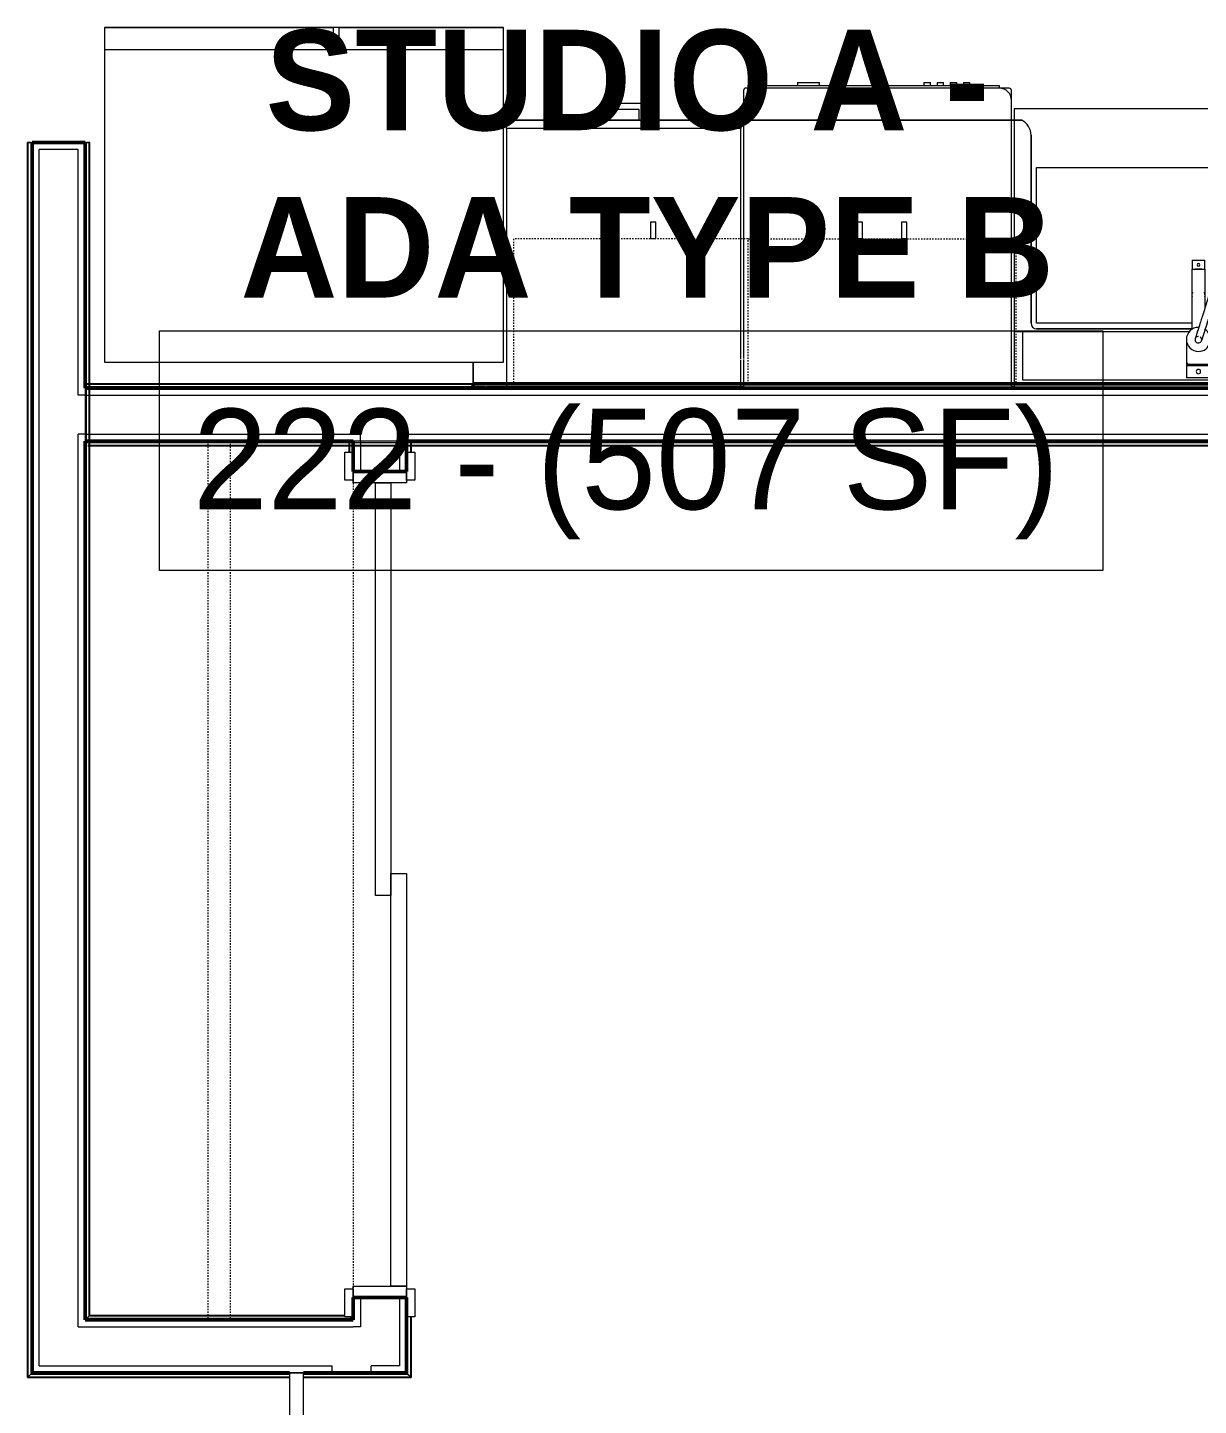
# Model space of a CAD drawing. Header units: inches. Extents: x -4235 to -464, y 9767 to 12344.
# Drawn here: x -2674.8 to -2569.9, y 10560.4 to 10683.9 of the extents above; entities that cross this region are included whole.
import ezdxf

# ---------------------------------------------------------------- set-up
doc = ezdxf.new("R2010")
doc.units = ezdxf.units.IN
doc.header["$MEASUREMENT"] = 0
doc.linetypes.add('Dash', pattern=[0.25, 0.125, -0.125])
for name, color, linetype, lineweight in [('0-1', 7, 'Continuous', 5), ('0-2', 10, 'Continuous', 9), ('A-AREA-IDEN', 2, 'Continuous', 9), ('A-DOOR-1', 7, 'Continuous', 9), ('A-DOOR-2', 130, 'Continuous', 20), ('A-DOOR-3', 250, 'Continuous', 50), ('A-DOOR-FRAM-1', 130, 'Continuous', 20), ('A-WALL-1', 250, 'Continuous', 50), ('A-WALL-2', 50, 'Continuous', 13), ('A-WALL-3', 10, 'Continuous', 9), ('A-WALL-4', 254, 'Continuous', 9), ('A-WALL-5', 7, 'Continuous', 9), ('A-WALL-6', 113, 'Continuous', 9), ('P-SANR-FIXT-1', 7, 'Continuous', 9), ('P-SANR-FIXT-2', 254, 'Continuous', 9), ('Q-CASE-1', 254, 'Continuous', 9), ('Q-CASE-2', 7, 'Continuous', 9), ('Q-CASE-3', 7, 'Dash', 9), ('Q-CASE-4', 10, 'Continuous', 9), ('Q-CASE-HDLN-1', 7, 'Dash', 9), ('Q-SPCQ-1', 7, 'Continuous', 9), ('Q-SPCQ-2', 10, 'Continuous', 9), ('Q-SPCQ-3', 254, 'Continuous', 9)]:
    doc.layers.add(name, color=color, linetype=linetype, lineweight=lineweight)
doc.styles.add('Century Gothic', font='ufonts.com_century-gothic.ttf', dxfattribs={"height": 9})
doc.styles.add('Century Gothic_B', font='GOTHICB.TTF', dxfattribs={"height": 9})

# ---------------------------------------------------------------- blocks, each defined once
blk = doc.blocks.new('Basic Wall _ INT - W4BØF - _5_8 GYP - 2X4 WOOD_BATT_ - 5_8 GYP_ - ___-2692933-BACKGROUND - 2ND FLOOR')
at = {"layer": 'A-WALL-3'}
for p, q in [((-2645.93, 10646.8), (-2645.99, 10646.8)), ((-2645.99, 10646.8), (-2645.7, 10646.8)), ((-2645.78, 10646.8), (-2645.93, 10646.8)), ((-2645.72, 10646.8), (-2645.78, 10646.8)), ((-2645.7, 10646.8), (-2645.64, 10646.8)), ((-2645.58, 10646.8), (-2645.6, 10646.8)), ((-2645.93, 10646.64), (-2645.93, 10646.59)), ((-2645.93, 10646.58), (-2645.93, 10646.5)), ((-2645.93, 10646.48), (-2645.93, 10646.38)), ((-2645.83, 10568.3), (-2645.78, 10568.25)), ((-2645.78, 10568.25), (-2645.72, 10568.18)), ((-2645.71, 10568.17), (-2645.67, 10568.14)), ((-2645.6, 10568.07), (-2645.58, 10568.04))]:
    blk.add_line(p, q, dxfattribs=at)
at = {"layer": 'A-WALL-4'}
for p, q in [((-2645.64, 10646.8), (-2645.62, 10646.8)), ((-2645.62, 10646.8), (-2645.58, 10646.8)), ((-2645.58, 10645.81), (-2645.58, 10646.8)), ((-2645.99, 10646.64), (-2645.99, 10646.59)), ((-2645.99, 10646.58), (-2645.99, 10646.5)), ((-2645.99, 10646.48), (-2645.99, 10646.38)), ((-2645.93, 10646.38), (-2645.93, 10645.81)), ((-2645.58, 10568.04), (-2645.58, 10568.31))]:
    blk.add_line(p, q, dxfattribs=at)
at = {"layer": 'A-WALL-5'}
for p, q in [((-2645.7, 10646.8), (-2645.7, 10645.81)), ((-2645.99, 10646.38), (-2645.99, 10645.81)), ((-2645.7, 10568.31), (-2645.7, 10568.17))]:
    blk.add_line(p, q, dxfattribs=at)
at = {"layer": 'A-WALL-5', "flags": 128}
for points in [[(-2645.7, 10568.17), (-2645.72, 10568.19), (-2645.78, 10568.25), (-2645.83, 10568.3)], [(-2645.62, 10568.09), (-2645.64, 10568.11), (-2645.66, 10568.13), (-2645.68, 10568.14), (-2645.69, 10568.16), (-2645.7, 10568.17), (-2645.7, 10568.17)]]:
    blk.add_lwpolyline(points, dxfattribs=at)
blk = doc.blocks.new('Basic Wall _ INT - W4BØF - _5_8 GYP - 2X4 WOOD_BATT_ - 5_8 GYP_ - ___-2692934-BACKGROUND - 2ND FLOOR')
at = {"layer": 'A-WALL-3'}
for p, q in [((-2640.8, 10646.8), (-2640.83, 10646.8)), ((-2640.76, 10646.8), (-2640.7, 10646.8)), ((-2640.7, 10646.8), (-2640.41, 10646.8)), ((-2640.62, 10646.8), (-2640.69, 10646.8)), ((-2640.47, 10646.8), (-2640.62, 10646.8)), ((-2640.41, 10646.8), (-2640.47, 10646.8)), ((-2640.47, 10646.64), (-2640.47, 10646.59)), ((-2640.47, 10646.58), (-2640.47, 10646.5)), ((-2640.47, 10646.48), (-2640.47, 10646.38)), ((-2640.83, 10568.31), (-2640.83, 10570.06)), ((-2640.83, 10563.29), (-2640.8, 10563.27)), ((-2640.69, 10563.15), (-2640.62, 10563.09)), ((-2640.62, 10563.09), (-2640.47, 10562.94)), ((-2640.47, 10562.94), (-2640.41, 10562.88))]:
    blk.add_line(p, q, dxfattribs=at)
at = {"layer": 'A-WALL-4'}
for p, q in [((-2640.83, 10646.8), (-2640.78, 10646.8)), ((-2640.83, 10645.81), (-2640.83, 10646.8)), ((-2640.78, 10646.8), (-2640.76, 10646.8)), ((-2640.47, 10646.38), (-2640.47, 10645.81)), ((-2640.41, 10646.64), (-2640.41, 10646.59)), ((-2640.41, 10646.58), (-2640.41, 10646.5)), ((-2640.41, 10646.48), (-2640.41, 10646.38)), ((-2640.83, 10563.29), (-2640.83, 10568.31)), ((-2640.47, 10568.31), (-2640.47, 10562.94))]:
    blk.add_line(p, q, dxfattribs=at)
at = {"layer": 'A-WALL-5'}
for p, q in [((-2640.7, 10645.81), (-2640.7, 10646.8)), ((-2640.41, 10646.38), (-2640.41, 10645.81)), ((-2640.7, 10563.17), (-2640.7, 10568.31)), ((-2640.41, 10568.31), (-2640.41, 10562.88))]:
    blk.add_line(p, q, dxfattribs=at)
at = {"layer": 'A-WALL-5', "flags": 128}
for points in [[(-2640.7, 10563.17), (-2640.7, 10563.17), (-2640.71, 10563.18), (-2640.72, 10563.19), (-2640.74, 10563.21), (-2640.76, 10563.23), (-2640.78, 10563.25)], [(-2640.41, 10562.88), (-2640.53, 10563), (-2640.62, 10563.09), (-2640.68, 10563.15), (-2640.7, 10563.17)]]:
    blk.add_lwpolyline(points, dxfattribs=at)
blk = doc.blocks.new('SLIDING - FLUSH - 6-0 x 6-8-3203588-BACKGROUND - 2ND FLOOR')
at = {"layer": 'A-DOOR-1'}
for p, q in [((-38.75, 3.25), (-36.25, 3.25)), ((-38.75, 2.5), (-38.75, 3.25)), ((-36.25, 2.5), (-38.75, 2.5)), ((-36.25, 3.25), (-36.25, 2.5)), ((36.25, 3.25), (38.75, 3.25)), ((36.25, 2.5), (36.25, 3.25)), ((38.75, 2.5), (36.25, 2.5)), ((38.75, 3.25), (38.75, 2.5)), ((-38.75, -2.25), (-36.25, -2.25)), ((-38.75, -3), (-38.75, -2.25)), ((-36.25, -2.25), (-36.25, -3)), ((36.25, -2.25), (38.75, -2.25)), ((36.25, -3), (36.25, -2.25)), ((38.75, -2.25), (38.75, -3)), ((-36.25, -3), (-38.75, -3)), ((38.75, -3), (36.25, -3))]:
    blk.add_line(p, q, dxfattribs=at)
at = {"layer": 'A-DOOR-2'}
for p, q in [((-1, -0.875), (-1, 0.5)), ((-1, 0.5), (36, 0.5)), ((36, 0.5), (36, -0.875)), ((-36, -2.25), (-36, -0.875)), ((-36, -0.875), (1, -0.875)), ((36, -0.875), (-1, -0.875)), ((1, -0.875), (1, -2.25)), ((1, -2.25), (-36, -2.25))]:
    blk.add_line(p, q, dxfattribs=at)
at = {"layer": 'A-DOOR-FRAM-1'}
for p, q in [((-37, -2.25), (-37, 2.5)), ((-37, 2.5), (-36, 2.5)), ((-36, 2.5), (-36, -2.25)), ((36, 2.5), (37, 2.5)), ((36, -2.25), (36, 2.5)), ((37, 2.5), (37, -2.25)), ((-36, -2.25), (-37, -2.25)), ((37, -2.25), (36, -2.25))]:
    blk.add_line(p, q, dxfattribs=at)
blk = doc.blocks.new('Basic Wall _ INT - W4BØF - _5_8 GYP - 2X4 WOOD_BATT_ - 5_8 GYP_ - ___-2692935-BACKGROUND - 2ND FLOOR')
at = {"layer": 'A-WALL-3'}
for p, q in [((-2669.6, 10651.67), (-2669.6, 10651.96)), ((-2669.6, 10651.96), (-2669.6, 10651.9)), ((-2669.6, 10651.9), (-2669.6, 10651.75)), ((-2669.6, 10651.75), (-2669.6, 10651.69)), ((-2669.44, 10651.9), (-2669.4, 10651.9)), ((-2669.38, 10651.9), (-2669.3, 10651.9)), ((-2669.28, 10651.9), (-2669.19, 10651.9)), ((-2634.85, 10651.9), (-2631.57, 10651.9)), ((-2631.51, 10651.9), (-2610.62, 10651.9)), ((-2586.62, 10651.9), (-2586.37, 10651.9)), ((-2553.37, 10651.9), (-2519.89, 10651.9)), ((-2519.8, 10651.9), (-2517.37, 10651.9)), ((-2517.37, 10651.9), (-2516.75, 10651.9)), ((-2516.75, 10651.9), (-2516.75, 10651.96)), ((-2516.75, 10651.96), (-2516.75, 10651.67)), ((-2516.75, 10651.75), (-2516.75, 10651.9)), ((-2516.75, 10651.69), (-2516.75, 10651.75)), ((-2669.6, 10651.61), (-2669.6, 10651.67)), ((-2669.6, 10651.57), (-2669.6, 10651.55)), ((-2633.77, 10651.67), (-2634.85, 10651.67)), ((-2610.62, 10651.55), (-2634.85, 10651.55)), ((-2610.62, 10651.67), (-2633.66, 10651.67)), ((-2586.37, 10651.67), (-2586.62, 10651.67)), ((-2586.37, 10651.55), (-2586.62, 10651.55)), ((-2553.37, 10651.55), (-2586.37, 10651.55)), ((-2518.27, 10651.67), (-2553.37, 10651.67)), ((-2517.37, 10651.55), (-2553.37, 10651.55)), ((-2517.37, 10651.67), (-2518.18, 10651.67)), ((-2516.75, 10651.55), (-2517.37, 10651.55)), ((-2516.75, 10651.67), (-2516.75, 10651.59)), ((-2516.75, 10651.59), (-2516.75, 10651.55)), ((-2516.75, 10651.55), (-2516.75, 10651.57))]:
    blk.add_line(p, q, dxfattribs=at)
at = {"layer": 'A-WALL-4'}
for p, q in [((-2669.44, 10651.96), (-2669.4, 10651.96)), ((-2669.38, 10651.96), (-2669.3, 10651.96)), ((-2669.28, 10651.96), (-2669.19, 10651.96)), ((-2669.19, 10651.9), (-2634.85, 10651.9)), ((-2634.85, 10651.96), (-2630.94, 10651.96)), ((-2630.92, 10651.96), (-2610.62, 10651.96)), ((-2586.62, 10651.96), (-2586.37, 10651.96)), ((-2543.12, 10651.96), (-2542.37, 10651.96)), ((-2517.37, 10651.96), (-2516.75, 10651.96)), ((-2669.6, 10651.59), (-2669.6, 10651.61)), ((-2669.6, 10651.55), (-2669.6, 10651.59)), ((-2634.85, 10651.55), (-2669.6, 10651.55)), ((-2516.75, 10651.67), (-2517.37, 10651.67))]:
    blk.add_line(p, q, dxfattribs=at)
at = {"layer": 'A-WALL-5'}
for p, q in [((-2669.19, 10651.96), (-2634.85, 10651.96)), ((-2634.85, 10651.67), (-2669.6, 10651.67))]:
    blk.add_line(p, q, dxfattribs=at)
blk = doc.blocks.new('Basic Wall _ INT - W4BØF - _5_8 GYP - 2X4 WOOD_BATT_ - 5_8 GYP_ - ___-2692936-BACKGROUND - 2ND FLOOR')
at = {"layer": 'A-WALL-3'}
for p, q in [((-2669.6, 10646.8), (-2669.6, 10646.77)), ((-2640.83, 10646.8), (-2645.58, 10646.8)), ((-2516.75, 10646.8), (-2517.37, 10646.8)), ((-2516.75, 10646.8), (-2516.75, 10646.75)), ((-2516.75, 10646.77), (-2516.75, 10646.8)), ((-2669.6, 10646.67), (-2669.6, 10646.73)), ((-2669.6, 10646.38), (-2669.6, 10646.67)), ((-2669.6, 10646.66), (-2669.6, 10646.59)), ((-2669.6, 10646.59), (-2669.6, 10646.44)), ((-2669.6, 10646.44), (-2669.6, 10646.38)), ((-2669.37, 10646.44), (-2669.3, 10646.44)), ((-2669.27, 10646.44), (-2669.19, 10646.44)), ((-2645.99, 10646.44), (-2645.89, 10646.44)), ((-2645.87, 10646.44), (-2645.79, 10646.44)), ((-2645.78, 10646.44), (-2645.73, 10646.44)), ((-2645.58, 10646.44), (-2640.83, 10646.44)), ((-2640.68, 10646.44), (-2640.63, 10646.44)), ((-2640.62, 10646.44), (-2640.54, 10646.44)), ((-2640.53, 10646.44), (-2640.43, 10646.44)), ((-2517.37, 10646.44), (-2516.75, 10646.44)), ((-2516.75, 10646.75), (-2516.75, 10646.67)), ((-2516.75, 10646.67), (-2516.75, 10646.38)), ((-2516.75, 10646.59), (-2516.75, 10646.66)), ((-2516.75, 10646.44), (-2516.75, 10646.59)), ((-2516.75, 10646.38), (-2516.75, 10646.44))]:
    blk.add_line(p, q, dxfattribs=at)
at = {"layer": 'A-WALL-4'}
for p, q in [((-2669.6, 10646.75), (-2669.6, 10646.8)), ((-2645.58, 10646.8), (-2669.6, 10646.8)), ((-2517.37, 10646.8), (-2640.83, 10646.8)), ((-2669.6, 10646.73), (-2669.6, 10646.75)), ((-2669.37, 10646.38), (-2669.3, 10646.38)), ((-2669.27, 10646.38), (-2669.19, 10646.38)), ((-2669.19, 10646.44), (-2645.99, 10646.44)), ((-2645.99, 10646.38), (-2645.89, 10646.38)), ((-2645.87, 10646.38), (-2645.79, 10646.38)), ((-2645.78, 10646.38), (-2645.73, 10646.38)), ((-2645.58, 10646.67), (-2644.98, 10646.67)), ((-2645.58, 10646.38), (-2640.83, 10646.38)), ((-2644.95, 10646.67), (-2641.45, 10646.67)), ((-2641.42, 10646.67), (-2640.83, 10646.67)), ((-2640.68, 10646.38), (-2640.63, 10646.38)), ((-2640.62, 10646.38), (-2640.55, 10646.38)), ((-2640.53, 10646.38), (-2640.43, 10646.38)), ((-2640.41, 10646.44), (-2517.37, 10646.44)), ((-2517.37, 10646.67), (-2516.75, 10646.67)), ((-2517.37, 10646.38), (-2516.75, 10646.38))]:
    blk.add_line(p, q, dxfattribs=at)
at = {"layer": 'A-WALL-5'}
for p, q in [((-2669.6, 10646.67), (-2645.58, 10646.67)), ((-2669.19, 10646.38), (-2645.99, 10646.38)), ((-2640.83, 10646.67), (-2517.37, 10646.67)), ((-2640.41, 10646.38), (-2517.37, 10646.38))]:
    blk.add_line(p, q, dxfattribs=at)
blk = doc.blocks.new('Basic Wall _ INT - W4BØF - _5_8 GYP - 2X4 WOOD_BATT_ - 5_8 GYP_ - ___-2692937-BACKGROUND - 2ND FLOOR')
at = {"layer": 'A-WALL-3'}
for p, q in [((-2669.25, 10651.84), (-2669.25, 10651.96)), ((-2669.25, 10651.75), (-2669.25, 10651.84)), ((-2669.25, 10651.69), (-2669.25, 10651.75)), ((-2669.6, 10651.55), (-2669.6, 10646.8)), ((-2669.25, 10650.92), (-2669.25, 10651.54)), ((-2669.25, 10647.42), (-2669.25, 10650.87)), ((-2669.25, 10646.8), (-2669.25, 10647.41)), ((-2669.25, 10646.59), (-2669.25, 10646.65)), ((-2669.25, 10646.5), (-2669.25, 10646.59)), ((-2669.25, 10646.38), (-2669.25, 10646.5)), ((-2669.6, 10568.04), (-2669.57, 10568.07)), ((-2669.5, 10568.14), (-2669.47, 10568.17)), ((-2669.46, 10568.18), (-2669.4, 10568.25)), ((-2669.39, 10568.25), (-2669.25, 10568.4)), ((-2669.25, 10568.4), (-2669.19, 10568.46))]:
    blk.add_line(p, q, dxfattribs=at)
at = {"layer": 'A-WALL-4'}
for p, q in [((-2669.57, 10673.56), (-2669.6, 10673.56)), ((-2669.6, 10673.56), (-2669.6, 10651.55)), ((-2669.4, 10673.56), (-2669.46, 10673.56)), ((-2669.25, 10673.56), (-2669.39, 10673.56)), ((-2669.19, 10673.56), (-2669.25, 10673.56)), ((-2669.25, 10651.96), (-2669.25, 10673.56)), ((-2669.19, 10651.84), (-2669.19, 10651.96)), ((-2669.19, 10651.75), (-2669.19, 10651.84)), ((-2669.19, 10651.69), (-2669.19, 10651.75)), ((-2669.47, 10650.92), (-2669.47, 10651.55)), ((-2669.47, 10647.42), (-2669.47, 10650.9)), ((-2669.19, 10650.87), (-2669.19, 10651.54)), ((-2669.19, 10647.42), (-2669.19, 10650.86)), ((-2669.6, 10646.8), (-2669.6, 10568.04)), ((-2669.47, 10646.8), (-2669.47, 10647.42)), ((-2669.19, 10646.8), (-2669.19, 10647.41)), ((-2669.25, 10568.4), (-2669.25, 10646.38)), ((-2669.19, 10646.59), (-2669.19, 10646.65)), ((-2669.19, 10646.5), (-2669.19, 10646.59)), ((-2669.19, 10646.38), (-2669.19, 10646.5))]:
    blk.add_line(p, q, dxfattribs=at)
at = {"layer": 'A-WALL-5'}
for p, q in [((-2669.6, 10673.56), (-2669.56, 10673.56)), ((-2669.56, 10673.56), (-2669.47, 10673.56)), ((-2669.47, 10651.55), (-2669.47, 10673.56)), ((-2669.47, 10673.56), (-2669.19, 10673.56)), ((-2669.19, 10651.96), (-2669.19, 10673.56)), ((-2669.47, 10568.17), (-2669.47, 10646.8)), ((-2669.19, 10568.46), (-2669.19, 10646.38))]:
    blk.add_line(p, q, dxfattribs=at)
at = {"layer": 'A-WALL-5', "flags": 128}
for points in [[(-2669.47, 10568.17), (-2669.48, 10568.17), (-2669.48, 10568.16), (-2669.5, 10568.14), (-2669.51, 10568.13), (-2669.53, 10568.11), (-2669.56, 10568.09)], [(-2669.19, 10568.46), (-2669.3, 10568.34), (-2669.4, 10568.25), (-2669.45, 10568.19), (-2669.47, 10568.17)]]:
    blk.add_lwpolyline(points, dxfattribs=at)
blk = doc.blocks.new('Basic Wall _ INT - W4BØF - _5_8 GYP - 2X4 WOOD_BATT_ - 5_8 GYP_ - ___-2692938-BACKGROUND - 2ND FLOOR')
at = {"layer": 'A-WALL-3'}
for p, q in [((-2674.76, 10562.88), (-2674.7, 10562.94)), ((-2674.7, 10562.94), (-2674.55, 10563.09)), ((-2674.55, 10563.09), (-2674.49, 10563.15)), ((-2674.37, 10563.27), (-2674.35, 10563.29))]:
    blk.add_line(p, q, dxfattribs=at)
at = {"layer": 'A-WALL-4'}
for p, q in [((-2674.7, 10673.56), (-2674.76, 10673.56)), ((-2674.55, 10673.56), (-2674.7, 10673.56)), ((-2674.7, 10562.94), (-2674.7, 10673.56)), ((-2674.49, 10673.56), (-2674.55, 10673.56)), ((-2674.35, 10673.56), (-2674.37, 10673.56)), ((-2674.35, 10673.56), (-2674.35, 10563.29))]:
    blk.add_line(p, q, dxfattribs=at)
at = {"layer": 'A-WALL-5'}
for p, q in [((-2674.76, 10673.56), (-2674.47, 10673.56)), ((-2674.76, 10562.88), (-2674.76, 10673.56)), ((-2674.47, 10673.56), (-2674.47, 10563.17)), ((-2674.47, 10673.56), (-2674.39, 10673.56)), ((-2674.39, 10673.56), (-2674.35, 10673.56))]:
    blk.add_line(p, q, dxfattribs=at)
at = {"layer": 'A-WALL-5', "flags": 128}
for points in [[(-2674.47, 10563.17), (-2674.49, 10563.15), (-2674.55, 10563.09), (-2674.64, 10563), (-2674.76, 10562.88)], [(-2674.39, 10563.25), (-2674.41, 10563.23), (-2674.43, 10563.21), (-2674.45, 10563.19), (-2674.46, 10563.18), (-2674.47, 10563.17), (-2674.47, 10563.17)]]:
    blk.add_lwpolyline(points, dxfattribs=at)
blk = doc.blocks.new('Basic Wall _ INT - W4BØF - _5_8 GYP - 2X4 WOOD_BATT_ - 5_8 GYP_ - ___-2692939-BACKGROUND - 2ND FLOOR')
at = {"layer": 'A-WALL-3'}
for p, q in [((-2674.7, 10562.94), (-2674.76, 10562.88)), ((-2674.55, 10563.09), (-2674.7, 10562.94)), ((-2674.49, 10563.15), (-2674.55, 10563.09)), ((-2674.35, 10563.29), (-2674.37, 10563.27)), ((-2650.07, 10563.29), (-2651.28, 10563.29)), ((-2640.8, 10563.27), (-2640.83, 10563.29)), ((-2640.62, 10563.09), (-2640.69, 10563.15)), ((-2640.47, 10562.94), (-2640.62, 10563.09)), ((-2640.41, 10562.88), (-2640.47, 10562.94))]:
    blk.add_line(p, q, dxfattribs=at)
at = {"layer": 'A-WALL-4'}
for p, q in [((-2674.7, 10562.94), (-2651.3, 10562.94)), ((-2651.3, 10563.29), (-2674.35, 10563.29)), ((-2640.83, 10563.29), (-2650.05, 10563.29)), ((-2650.05, 10562.94), (-2640.47, 10562.94))]:
    blk.add_line(p, q, dxfattribs=at)
at = {"layer": 'A-WALL-5'}
for p, q in [((-2674.76, 10562.88), (-2651.3, 10562.88)), ((-2674.47, 10563.17), (-2651.3, 10563.17)), ((-2650.05, 10563.17), (-2640.7, 10563.17)), ((-2650.05, 10562.88), (-2640.41, 10562.88))]:
    blk.add_line(p, q, dxfattribs=at)
at = {"layer": 'A-WALL-5', "flags": 128}
for points in [[(-2674.76, 10562.88), (-2674.64, 10563), (-2674.55, 10563.09), (-2674.49, 10563.15), (-2674.47, 10563.17)], [(-2674.47, 10563.17), (-2674.47, 10563.17), (-2674.46, 10563.18), (-2674.45, 10563.19), (-2674.43, 10563.21), (-2674.41, 10563.23), (-2674.39, 10563.25)], [(-2640.78, 10563.25), (-2640.76, 10563.23), (-2640.74, 10563.21), (-2640.72, 10563.19), (-2640.71, 10563.18), (-2640.7, 10563.17), (-2640.7, 10563.17)], [(-2640.7, 10563.17), (-2640.68, 10563.15), (-2640.62, 10563.09), (-2640.53, 10563), (-2640.41, 10562.88)]]:
    blk.add_lwpolyline(points, dxfattribs=at)
blk = doc.blocks.new('Basic Wall _ INT - W4BØF - _5_8 GYP - 2X4 WOOD_BATT_ - 5_8 GYP_ - ___-2692940-BACKGROUND - 2ND FLOOR')
at = {"layer": 'A-WALL-3'}
for p, q in [((-2669.57, 10568.07), (-2669.6, 10568.04)), ((-2669.47, 10568.17), (-2669.5, 10568.14)), ((-2669.4, 10568.25), (-2669.46, 10568.18)), ((-2669.25, 10568.4), (-2669.39, 10568.25)), ((-2669.19, 10568.46), (-2669.25, 10568.4)), ((-2645.78, 10568.25), (-2645.83, 10568.3)), ((-2645.72, 10568.18), (-2645.78, 10568.25)), ((-2645.67, 10568.14), (-2645.71, 10568.17)), ((-2645.58, 10568.04), (-2645.6, 10568.07))]:
    blk.add_line(p, q, dxfattribs=at)
at = {"layer": 'A-WALL-4'}
for p, q in [((-2645.58, 10568.04), (-2669.6, 10568.04)), ((-2669.25, 10568.4), (-2646.33, 10568.4))]:
    blk.add_line(p, q, dxfattribs=at)
at = {"layer": 'A-WALL-5'}
for p, q in [((-2645.7, 10568.17), (-2669.47, 10568.17)), ((-2669.19, 10568.46), (-2646.33, 10568.46))]:
    blk.add_line(p, q, dxfattribs=at)
at = {"layer": 'A-WALL-5', "flags": 128}
for points in [[(-2669.56, 10568.09), (-2669.53, 10568.11), (-2669.51, 10568.13), (-2669.5, 10568.14), (-2669.48, 10568.16), (-2669.48, 10568.17), (-2669.47, 10568.17)], [(-2669.47, 10568.17), (-2669.45, 10568.19), (-2669.4, 10568.25), (-2669.3, 10568.34), (-2669.19, 10568.46)], [(-2645.83, 10568.3), (-2645.78, 10568.25), (-2645.72, 10568.19), (-2645.7, 10568.17)], [(-2645.7, 10568.17), (-2645.7, 10568.17), (-2645.69, 10568.16), (-2645.68, 10568.14), (-2645.66, 10568.13), (-2645.64, 10568.11), (-2645.62, 10568.09)]]:
    blk.add_lwpolyline(points, dxfattribs=at)
blk = doc.blocks.new('Refrigerator_-_Side-by-Side_6047 - 36_ X 30_-345559-BACKGROUND - 2ND FLOOR')
at = {"layer": 'Q-SPCQ-1'}
for p, q in [((17.87, 14.42), (-17.88, 14.42)), ((-17.88, 14.42), (-17.88, -15.58)), ((17.87, -15.58), (17.87, 14.42)), ((-17.88, -13.58), (-3.13, -13.58)), ((-17.88, -13.58), (-17.88, -15.58)), ((-3.13, -15.58), (-3.13, -13.58)), ((-2.63, -13.58), (17.87, -13.58)), ((-2.63, -13.58), (-2.63, -15.58)), ((17.87, -15.58), (17.87, -13.58)), ((-17.88, -15.58), (17.87, -15.58)), ((-3.13, -15.58), (-17.88, -15.58)), ((17.87, -15.58), (-2.63, -15.58))]:
    blk.add_line(p, q, dxfattribs=at)
blk = doc.blocks.new('Dishwasher_15404 - 34_ counter-V34-BACKGROUND - 2ND FLOOR')
at = {"layer": 'Q-SPCQ-1'}
for p, q in [((26.68, 0), (24, 0)), ((26.87, -22.93), (26.87, -0.2)), ((27.12, -1.09), (26.87, -1.09)), ((27.12, -1.09), (27.12, -22.91)), ((27.37, -4.82), (27.12, -4.82)), ((27.37, -4.82), (27.37, -5.81)), ((27.37, -5.81), (27.37, -6.79)), ((27.12, -6.79), (27.37, -6.79)), ((27.37, -16.15), (27.12, -16.15)), ((27.12, -16.74), (27.37, -16.74)), ((27.37, -16.15), (27.37, -16.74)), ((27.37, -17.33), (27.12, -17.33)), ((27.12, -17.92), (27.37, -17.92)), ((27.37, -18.51), (27.12, -18.51)), ((27.37, -17.33), (27.37, -17.92)), ((27.37, -18.51), (27.37, -19.1)), ((27.12, -19.1), (27.37, -19.1)), ((27.37, -19.69), (27.12, -19.69)), ((27.37, -19.69), (27.37, -20.28)), ((27.12, -20.28), (27.37, -20.28)), ((27.12, -22.91), (26.87, -22.91)), ((26.87, -23.8), (26.87, -22.93)), ((24, -24), (25.8, -24)), ((25.8, -24), (26.68, -24))]:
    blk.add_line(p, q, dxfattribs=at)
for centre, radius, start, end in [((26.68, -0.2), 0.197, 360, 90), ((26.68, -0.2), 0.197, 15, 90), ((25.8, -22.93), 1.07, 270, 0), ((26.68, -23.8), 0.197, 270, 0)]:
    blk.add_arc(centre, radius, start, end, dxfattribs=at)
at = {"layer": 'Q-SPCQ-2'}
for p, q in [((0.37, 0), (0, 0)), ((0, 0), (0, -24)), ((0, -24), (0.37, -24))]:
    blk.add_line(p, q, dxfattribs=at)
at = {"layer": 'Q-SPCQ-3'}
for p, q in [((2.55, 0), (0.37, 0)), ((24, 0), (2.64, 0)), ((0.37, -24), (5.07, -24)), ((5.1, -24), (24, -24))]:
    blk.add_line(p, q, dxfattribs=at)
blk = doc.blocks.new('BARN - FLUSH - 3-0 x 7-0 BARN DOOR-3238941-BACKGROUND - 2ND FLOOR')
at = {"layer": 'A-DOOR-1'}
for p, q in [((18, 5.57), (-60, 5.57)), ((-60, 4.95), (-60, 5.57)), ((-60, 4.32), (-60, 4.95)), ((-56, 6), (-54.5, 6)), ((-56, 6), (-56, 5.67)), ((-56, 5.67), (-54.5, 5.67)), ((-54.5, 5.67), (-54.5, 6)), ((-23.5, 6), (-22, 6)), ((-23.5, 5.67), (-23.5, 6)), ((-23.5, 5.67), (-22, 5.67)), ((-22, 6), (-22, 5.67)), ((18, 5.57), (18, 4.95)), ((18, 4.95), (18, 4.32)), ((-60, 4.32), (18, 4.32)), ((-52, 4.07), (-26, 4.07))]:
    blk.add_line(p, q, dxfattribs=at)
at = {"layer": 'A-DOOR-3'}
for p, q in [((-57, 5.82), (-56, 5.82)), ((-57, 5.57), (-57, 5.82)), ((-54.5, 5.82), (-23.5, 5.82)), ((-22, 5.82), (-21, 5.82)), ((-21, 5.82), (-21, 5.57)), ((-57, 4.07), (-57, 4.32)), ((-52, 4.07), (-57, 4.07)), ((-52, 4.33), (-52, 4.07)), ((-26, 4.07), (-26, 4.32)), ((-21, 4.07), (-26, 4.07)), ((-21, 4.32), (-21, 4.07))]:
    blk.add_line(p, q, dxfattribs=at)
blk = doc.blocks.new('OD_CW_Closet - OD_CW_Closet-3241815-BACKGROUND - 2ND FLOOR')
at = {"layer": 'Q-CASE-HDLN-1'}
for p, q in [((0.74, -24), (0.74, 0)), ((0.74, 0), (79.49, 0)), ((79.49, 0), (79.49, -24)), ((0.74, -11), (79.49, -11)), ((0.74, -13), (79.49, -13)), ((79.49, -24), (0.74, -24))]:
    blk.add_line(p, q, dxfattribs=at)
blk = doc.blocks.new('Vanity Cabinet-Double Door - 33_-V18-BACKGROUND - 2ND FLOOR')
at = {"layer": 'Q-CASE-1'}
for p, q in [((-15.76, 5.06), (-15.76, 0.38)), ((-15.76, 5.06), (-15.76, 0.38)), ((-15.01, 5.06), (-15.01, 0.75)), ((16.49, 0.75), (16.49, 5.06)), ((-15.01, 0.75), (16.49, 0.75))]:
    blk.add_line(p, q, dxfattribs=at)
at = {"layer": 'Q-CASE-4'}
for p, q in [((-15.76, 0.38), (-15.76, 0)), ((-15.76, 0.38), (-15.76, 0)), ((17.24, 0), (17.24, 0.38)), ((17.24, 0), (17.24, 0.38)), ((-15.76, 0), (17.24, 0)), ((-15.76, 0), (17.24, 0)), ((-15.76, 0), (17.24, 0))]:
    blk.add_line(p, q, dxfattribs=at)
blk = doc.blocks.new('Base Cabinet 3 Drawer 230 - Base Cabinet 3 Drawer 230 21_-V35-BACKGROUND - 2ND FLOOR')
at = {"layer": 'Q-CASE-1'}
for p, q in [((-9.76, 24), (11.24, 24)), ((-9.76, 23.25), (-9.76, 24)), ((-0.64, 24), (-1.14, 24)), ((2.11, 24), (2.61, 24)), ((11.24, 24), (11.24, 23.25)), ((11.24, 23.25), (-9.76, 23.25)), ((-9.76, 23.25), (-9.76, 0.38)), ((11.24, 2.61), (11.24, 23.25)), ((11.24, 0.38), (11.24, 2.52))]:
    blk.add_line(p, q, dxfattribs=at)
at = {"layer": 'Q-CASE-2'}
for p, q in [((2.61, 25.5), (-1.14, 25.5)), ((-1.14, 25.5), (-1.14, 24)), ((-0.64, 24), (-0.64, 25)), ((-0.64, 25), (2.11, 25)), ((2.11, 25), (2.11, 24)), ((2.61, 24), (2.61, 25.5))]:
    blk.add_line(p, q, dxfattribs=at)
at = {"layer": 'Q-CASE-4'}
for p, q in [((-0.64, 24), (-1.14, 24)), ((-0.64, 24), (-1.14, 24)), ((2.11, 24), (2.61, 24)), ((2.11, 24), (2.61, 24)), ((-9.76, 0.31), (-9.76, 0.01)), ((11.24, 0), (11.24, 0.38)), ((-9.76, 0), (11.24, 0))]:
    blk.add_line(p, q, dxfattribs=at)
blk = doc.blocks.new('300 Series Wall Hung Cabinet_302 - 24_ X 24_-2590484-BACKGROUND - 2ND FLOOR')
at = {"layer": 'Q-CASE-2'}
for p, q in [((-1.76, 14.69), (-2.25, 14.69)), ((-2.25, 14.69), (-2.25, 13.19)), ((-1.76, 13.19), (-1.76, 14.69)), ((2.24, 14.69), (1.75, 14.69)), ((1.75, 14.69), (1.75, 13.19)), ((2.24, 13.19), (2.24, 14.69)), ((-1.76, 13.19), (-2.25, 13.19)), ((2.24, 13.19), (1.75, 13.19))]:
    blk.add_line(p, q, dxfattribs=at)
at = {"layer": 'Q-CASE-3'}
for p, q in [((-12, 0.19), (-12, 13.19)), ((-12, 13.19), (12, 13.19)), ((12, 13.19), (12, 0.19)), ((12, 0.19), (-12, 0.19))]:
    blk.add_line(p, q, dxfattribs=at)
blk = doc.blocks.new('kitchen_faucet_14143 - kitchen_faucet_14143-2965259-BACKGROUND - 2ND FLOOR')
at = {"layer": 'P-SANR-FIXT-1'}
for p, q in [((-7.23, 2.59), (-6.81, 2.46)), ((-7.58, 2.4), (-8.24, 2.4)), ((-8.24, 2.2), (-7.58, 2.2)), ((-6.99, 1.91), (-7.41, 2.04)), ((-6.3, 0.57), (-7.09, 0.57)), ((-7.09, -0.57), (-7.09, 0.57)), ((-2.83, 0.59), (-6.3, 0.59)), ((-6.3, 0.51), (-6.3, 0.59)), ((-6.3, 0.42), (-6.3, 0.5)), ((-6.3, 0.3), (-6.3, 0.4)), ((-6.3, 0.29), (-6.3, 0.15)), ((-6.3, 0.15), (-6.3, 0.29)), ((-6.3, 0.15), (-6.3, -0.15)), ((-6.3, -0.15), (-6.3, 0.15)), ((-3.97, 0.59), (-4.89, 0.59)), ((-0.9, 0.59), (-0.94, 0.59)), ((2.26, 1.08), (0, 1.08)), ((2.34, 1.02), (2.1, 1.02)), ((2.26, 1.08), (2.26, -1.08)), ((3.44, 1.08), (2.34, 1.08)), ((2.34, -1.08), (2.34, 1.08)), ((3.44, 1.08), (3.44, -1.08)), ((-7.09, -0.57), (-6.3, -0.57)), ((-6.3, -0.15), (-6.3, -0.29)), ((-6.3, -0.29), (-6.3, -0.15)), ((-6.3, -0.4), (-6.3, -0.3)), ((-6.3, -0.5), (-6.3, -0.42)), ((-6.3, -0.59), (-6.3, -0.57)), ((-6.3, -0.59), (-0.9, -0.59)), ((-4.89, -0.59), (-3.97, -0.59)), ((0, -1.08), (2.26, -1.08)), ((2.1, -1.02), (2.34, -1.02)), ((2.34, -1.08), (3.44, -1.08))]:
    blk.add_line(p, q, dxfattribs=at)
at = {"layer": 'P-SANR-FIXT-1', "flags": 128}
for points in [[(-6.52, 2.15), (-6.53, 2.23), (-6.56, 2.3), (-6.61, 2.36), (-6.67, 2.41), (-6.74, 2.44), (-6.82, 2.45), (-6.9, 2.44), (-6.97, 2.41), (-7.03, 2.36), (-7.08, 2.3), (-7.1, 2.23), (-7.11, 2.15)], [(-7.11, 2.15), (-7.1, 2.08), (-7.08, 2), (-7.03, 1.94), (-6.97, 1.9), (-6.9, 1.87), (-6.82, 1.86), (-6.74, 1.87), (-6.67, 1.9), (-6.61, 1.94)], [(-6.91, 1.87), (-6.91, 1.87), (-6.91, 1.87), (-6.9, 1.87), (-6.9, 1.87), (-6.9, 1.87), (-6.89, 1.87), (-6.89, 1.86), (-6.88, 1.86), (-6.88, 1.86), (-6.87, 1.86), (-6.86, 1.86), (-6.71, 1.81), (-6.69, 1.8), (-6.68, 1.8), (-6.51, 1.75), (-6.49, 1.74), (-6.46, 1.73), (-6.43, 1.72), (-6.41, 1.71), (-6.38, 1.7), (-6.35, 1.69), (-6.32, 1.68), (-6.29, 1.67), (-6.26, 1.66), (-6.22, 1.65), (-6.19, 1.64), (-6.16, 1.63), (-6.12, 1.62), (-6.09, 1.61), (-6.05, 1.6), (-6.01, 1.59), (-5.98, 1.58), (-5.94, 1.56), (-5.9, 1.55), (-5.86, 1.54), (-5.82, 1.53), (-5.78, 1.51), (-5.74, 1.5), (-5.69, 1.49), (-5.65, 1.47), (-5.61, 1.46), (-5.56, 1.45), (-5.52, 1.43), (-5.47, 1.42), (-5.42, 1.4), (-5.38, 1.39), (-5.33, 1.37), (-5.28, 1.36), (-5.23, 1.34), (-5.18, 1.33), (-4.48, 1.1), (-4.42, 1.09), (-4.36, 1.07), (-4.31, 1.05), (-4.25, 1.03), (-4.19, 1.01), (-4.13, 0.99), (-4.07, 0.98), (-4.02, 0.96), (-3.96, 0.94), (-3.9, 0.92), (-3.84, 0.9), (-3.78, 0.88), (-3.72, 0.86), (-3.66, 0.85), (-3.6, 0.83), (-3.54, 0.81), (-3.48, 0.79), (-3.42, 0.77), (-3.36, 0.75), (-3.3, 0.73), (-3.24, 0.71), (-3.18, 0.69), (-3.12, 0.68), (-3.06, 0.66), (-3, 0.64), (-2.94, 0.62), (-2.88, 0.6), (-2.83, 0.58), (-2.77, 0.56), (-2.71, 0.55), (-2.65, 0.53), (-2.03, 0.33), (-1.98, 0.32), (-1.93, 0.3), (-1.88, 0.28), (-1.83, 0.27), (-1.78, 0.25), (-1.54, 0.18), (-1.49, 0.16), (-1.45, 0.15), (-1.4, 0.13), (-1.36, 0.12), (-1.31, 0.1), (-1.27, 0.09), (-1.23, 0.08), (-1.18, 0.06), (-1.14, 0.05), (-1.1, 0.04), (-1.06, 0.03), (-1.03, 0.01), (-0.99, 0), (-0.95, -0.01), (-0.91, -0.02), (-0.88, -0.03), (-0.84, -0.04), (-0.81, -0.05), (-0.77, -0.07), (-0.74, -0.08), (-0.71, -0.09), (-0.68, -0.1), (-0.65, -0.11), (-0.62, -0.11), (-0.59, -0.12), (-0.56, -0.13), (-0.53, -0.14), (-0.51, -0.15), (-0.48, -0.16), (-0.45, -0.17), (-0.43, -0.17), (-0.41, -0.18), (-0.38, -0.19), (-0.36, -0.2), (-0.34, -0.2), (-0.32, -0.21), (-0.3, -0.21), (-0.28, -0.22), (-0.26, -0.23), (-0.25, -0.23), (-0.23, -0.24), (-0.21, -0.24), (-0.2, -0.25), (-0.18, -0.25), (-0.17, -0.26), (-0.16, -0.26), (-0.15, -0.26), (-0.14, -0.27), (-0.13, -0.27), (-0.12, -0.27), (-0.11, -0.28), (-0.1, -0.28), (-0.09, -0.28), (-0.09, -0.28), (-0.08, -0.28), (-0.08, -0.29), (-0.07, -0.29), (-0.07, -0.29), (-0.07, -0.29), (-0.07, -0.29), (-0.06, -0.29)], [(-6.73, 2.43), (-6.73, 2.43), (-6.73, 2.43), (-6.73, 2.43), (-6.72, 2.43), (-6.72, 2.43), (-6.72, 2.43), (-6.71, 2.43), (-6.71, 2.43), (-6.7, 2.42), (-6.69, 2.42), (-6.68, 2.42), (-6.53, 2.37), (-6.52, 2.37), (-6.5, 2.36), (-6.48, 2.35), (-6.46, 2.35), (-6.44, 2.34), (-6.42, 2.33), (-6.39, 2.33), (-6.37, 2.32), (-6.34, 2.31), (-6.32, 2.3), (-6.29, 2.3), (-6.27, 2.29), (-6.24, 2.28), (-6.21, 2.27), (-6.18, 2.26), (-6.15, 2.25), (-6.12, 2.24), (-6.09, 2.23), (-6.06, 2.22), (-6.03, 2.21), (-5.99, 2.2), (-5.96, 2.19), (-5.92, 2.18), (-5.89, 2.17), (-5.85, 2.16), (-5.81, 2.14), (-5.78, 2.13), (-5.74, 2.12), (-5.7, 2.11), (-5.66, 2.1), (-5.62, 2.08), (-5.58, 2.07), (-5.53, 2.06), (-5.49, 2.04), (-5.45, 2.03), (-5.4, 2.01), (-5.36, 2), (-5.31, 1.99), (-5.27, 1.97), (-5.22, 1.96), (-5.17, 1.94), (-5.12, 1.93), (-5.07, 1.91), (-5.02, 1.9), (-4.97, 1.88), (-4.92, 1.86), (-4.87, 1.85), (-4.82, 1.83), (-4.77, 1.81), (-4.71, 1.8), (-4.66, 1.78), (-4.61, 1.76), (-4.55, 1.75), (-4.5, 1.73), (-4.44, 1.71), (-4.39, 1.69), (-4.33, 1.68), (-4.27, 1.66), (-4.22, 1.64), (-4.16, 1.62), (-4.1, 1.6), (-4.04, 1.59), (-3.99, 1.57), (-3.93, 1.55), (-3.87, 1.53), (-3.81, 1.51), (-3.75, 1.49), (-3.69, 1.47), (-3.63, 1.46), (-3.57, 1.44), (-3.51, 1.42), (-3.45, 1.4), (-3.39, 1.38), (-3.33, 1.36), (-3.27, 1.34), (-3.21, 1.32), (-3.15, 1.31), (-3.09, 1.29), (-3.03, 1.27), (-2.97, 1.25), (-2.92, 1.23), (-2.86, 1.21), (-2.8, 1.19), (-2.74, 1.17), (-2.68, 1.16), (-2.62, 1.14), (-2.56, 1.12), (-2.51, 1.1), (-1.88, 0.9), (-1.83, 0.89), (-1.78, 0.87), (-1.73, 0.85), (-1.67, 0.84), (-1.62, 0.82), (-1.4, 0.75), (-1.35, 0.74), (-1.3, 0.72), (-1.26, 0.71), (-1.21, 0.69), (-1.17, 0.68), (-1.12, 0.66), (-1.08, 0.65), (-1.04, 0.64), (-1, 0.62), (-0.96, 0.61), (-0.92, 0.6), (-0.88, 0.59), (-0.84, 0.57), (-0.8, 0.56), (-0.76, 0.55), (-0.73, 0.54), (-0.69, 0.53), (-0.66, 0.52), (-0.62, 0.51), (-0.59, 0.5), (-0.56, 0.49), (-0.52, 0.47), (-0.49, 0.47), (-0.46, 0.46), (-0.43, 0.45), (-0.4, 0.44), (-0.38, 0.43), (-0.35, 0.42), (-0.32, 0.41), (-0.3, 0.4), (-0.27, 0.4), (-0.25, 0.39), (-0.22, 0.38), (-0.2, 0.37), (-0.18, 0.37), (-0.16, 0.36), (-0.14, 0.35), (-0.12, 0.35), (-0.1, 0.34), (-0.08, 0.34), (-0.06, 0.33), (-0.05, 0.32), (-0.03, 0.32), (-0.02, 0.32), (0, 0.31), (0.01, 0.31), (0.02, 0.3), (0.03, 0.3), (0.04, 0.3), (0.05, 0.29), (0.06, 0.29), (0.07, 0.29), (0.08, 0.28), (0.09, 0.28), (0.09, 0.28), (0.1, 0.28), (0.1, 0.28), (0.11, 0.28), (0.11, 0.28), (0.11, 0.27), (0.11, 0.27), (0.11, 0.27)], [(0.27, -0.18), (0.3, -0.11), (0.32, -0.03), (0.31, 0.04), (0.29, 0.12), (0.25, 0.18), (0.19, 0.23), (0.13, 0.27), (0.05, 0.29), (-0.03, 0.28), (-0.1, 0.26), (-0.17, 0.22), (-0.22, 0.16)], [(-0.27, -0.01), (-0.27, -0.06), (-0.24, -0.13), (-0.2, -0.2), (-0.15, -0.25), (-0.08, -0.28), (0, -0.3), (0.08, -0.3), (0.15, -0.28), (0.21, -0.23), (0.27, -0.18)]]:
    blk.add_lwpolyline(points, dxfattribs=at)
at = {"layer": 'P-SANR-FIXT-1'}
for centre, radius, start, end in [((-6.83, 2.16), 0.984, 0, 165), ((-6.83, 2.16), 0.63, 10.3084, 180), ((-6.83, 2.16), 0.591, 132.8835, 180), ((-6.83, 2.16), 0.591, 14.7648, 132.8835), ((-6.83, 2.16), 0.984, 176.3754, 180), ((-6.83, 2.16), 0.984, 180, 323.6959), ((-6.83, 2.16), 0.63, 180, 315), ((-6.83, 2.16), 0.591, 180, 191.3603), ((-6.83, 2.16), 0.591, 191.3603, 312.7731), ((-6.69, 0), 0.118, 0, 180), ((-6.69, 0), 0.118, 180, 360), ((0, 0), 1.08, 177.6189, 180), ((0, 0), 1.08, 180, 360), ((0, 0), 1.08, 0, 147.4712), ((2.88, 0), 0.197, 360, 180), ((2.88, 0), 0.197, 180, 360)]:
    blk.add_arc(centre, radius, start, end, dxfattribs=at)
for centre, major_axis, ratio, start_param, end_param in [((-8.24, 2.3), (0, 0.0984), 0.984808, 4.712389, 7.853982), ((-8.24, 2.3), (0, 0.0984), 0.984808, 1.570796, 4.712389), ((-3.97, 0), (0, 0.591), 0.906308, 6.021386, 6.806784), ((-3.97, 0), (0, 0.591), 0.906308, 2.617994, 3.403392)]:
    blk.add_ellipse(centre, major_axis=major_axis, ratio=ratio, start_param=start_param, end_param=end_param, dxfattribs=at)
blk = doc.blocks.new('Stainless Steel Farmhous Kitchen Sink - Stainless Steel Farmhous Kitchen Sink-2552578-BACKGROUND - 2ND FLOOR')
at = {"layer": 'P-SANR-FIXT-1'}
for p, q in [((-33, 22.2), (-33, 21.19)), ((0, 22.2), (-33, 22.2)), ((0, 21.19), (0, 22.2)), ((-31, 3), (-31, 16.96)), ((-31, 16.96), (-2, 16.96)), ((-2, 16.96), (-2, 3)), ((-17.09, 3), (-31, 3)), ((-2, 3), (-15.75, 3))]:
    blk.add_line(p, q, dxfattribs=at)
at = {"layer": 'P-SANR-FIXT-2'}
for p, q in [((-33, 21.19), (-33, 2.32)), ((0, 9.81), (0, 21.19)), ((-33, 2.25), (-17.32, 2.25)), ((-15.68, 2.25), (-0.25, 2.25))]:
    blk.add_line(p, q, dxfattribs=at)
blk = doc.blocks.new('300 Series Wall Hung Cabinet_302 - 21_ X 24_-2838280-BACKGROUND - 2ND FLOOR')
at = {"layer": 'Q-CASE-2'}
for p, q in [((-2.25, -13.19), (-1.76, -13.19)), ((-2.25, -13.19), (-2.25, -14.69)), ((-1.76, -14.69), (-1.76, -13.19)), ((1.75, -13.19), (2.24, -13.19)), ((1.75, -13.19), (1.75, -14.69)), ((2.24, -14.69), (2.24, -13.19)), ((-2.25, -14.69), (-1.76, -14.69)), ((1.75, -14.69), (2.24, -14.69))]:
    blk.add_line(p, q, dxfattribs=at)
at = {"layer": 'Q-CASE-3'}
for p, q in [((10.5, -0.19), (-10.5, -0.19)), ((-10.5, -0.19), (-10.5, -13.19)), ((10.5, -13.19), (10.5, -0.19)), ((-10.5, -13.19), (10.5, -13.19))]:
    blk.add_line(p, q, dxfattribs=at)
blk = doc.blocks.new('CTR - 1st Phase - Unit Layouts_rvt-1-BACKGROUND - 2ND FLOOR')
at = {"layer": 'A-WALL-1'}
for p, q in [((-2674.35, 10673.56), (-2674.35, 10568.04)), ((-2673.72, 10673.56), (-2674.35, 10673.56)), ((-2670.22, 10673.56), (-2673.72, 10673.56)), ((-2669.6, 10673.56), (-2670.22, 10673.56)), ((-2669.6, 10651.55), (-2669.6, 10673.56)), ((-2553.62, 10651.92), (-2634.85, 10651.92)), ((-2634.85, 10651.92), (-2634.85, 10651.55)), ((-2516.75, 10651.55), (-2669.6, 10651.55)), ((-2634.85, 10651.55), (-2517.37, 10651.55)), ((-2669.6, 10646.8), (-2645.58, 10646.8)), ((-2669.6, 10568.04), (-2669.6, 10646.8)), ((-2645.58, 10646.8), (-2645.58, 10644.06)), ((-2640.83, 10644.06), (-2640.83, 10646.8)), ((-2640.83, 10646.8), (-2516.75, 10646.8)), ((-2645.58, 10644.06), (-2640.83, 10644.06)), ((-2640.83, 10570.06), (-2645.58, 10570.06)), ((-2645.58, 10570.06), (-2645.58, 10568.04)), ((-2640.83, 10563.29), (-2640.83, 10570.06)), ((-2674.35, 10568.04), (-2674.35, 10563.92)), ((-2645.58, 10568.04), (-2669.6, 10568.04)), ((-2674.35, 10563.92), (-2674.35, 10563.29)), ((-2674.35, 10563.29), (-2651.3, 10563.29)), ((-2650.05, 10563.29), (-2645.58, 10563.29)), ((-2645.58, 10563.29), (-2641.45, 10563.29)), ((-2641.45, 10563.29), (-2640.83, 10563.29))]:
    blk.add_line(p, q, dxfattribs=at)
at = {"layer": 'A-WALL-2'}
for p, q in [((-2673.72, 10568.04), (-2673.72, 10672.93)), ((-2670.22, 10672.93), (-2673.72, 10672.93)), ((-2670.22, 10650.92), (-2670.22, 10672.93)), ((-2669.6, 10650.92), (-2670.22, 10650.92)), ((-2669.6, 10650.92), (-2517.37, 10650.92)), ((-2669.6, 10647.42), (-2670.22, 10647.42)), ((-2670.22, 10568.04), (-2670.22, 10647.42)), ((-2669.6, 10647.42), (-2644.95, 10647.42)), ((-2644.95, 10646.8), (-2644.95, 10647.42)), ((-2644.95, 10646.8), (-2644.95, 10644.06)), ((-2641.45, 10646.8), (-2641.45, 10647.42)), ((-2641.45, 10647.42), (-2517.37, 10647.42)), ((-2641.45, 10646.8), (-2641.45, 10644.06)), ((-2644.95, 10570.06), (-2644.95, 10567.42)), ((-2641.45, 10570.06), (-2641.45, 10563.92)), ((-2673.72, 10567.42), (-2673.72, 10568.04)), ((-2670.22, 10567.42), (-2670.22, 10568.04)), ((-2673.72, 10563.92), (-2673.72, 10567.42)), ((-2670.22, 10567.42), (-2645.58, 10567.42)), ((-2644.95, 10567.42), (-2645.58, 10567.42)), ((-2673.72, 10563.92), (-2647.47, 10563.92)), ((-2647.47, 10563.29), (-2647.47, 10563.92)), ((-2643.97, 10563.29), (-2643.97, 10563.92)), ((-2641.45, 10563.92), (-2643.97, 10563.92))]:
    blk.add_line(p, q, dxfattribs=at)
at = {"layer": 'A-WALL-3'}
for p, q in [((-2674.35, 10673.56), (-2674.35, 10568.04)), ((-2669.6, 10651.96), (-2669.6, 10673.56)), ((-2669.6, 10651.69), (-2669.6, 10651.96)), ((-2669.4, 10651.55), (-2669.44, 10651.55)), ((-2669.3, 10651.55), (-2669.38, 10651.55)), ((-2669.19, 10651.55), (-2669.28, 10651.55)), ((-2634.85, 10651.55), (-2669.19, 10651.55)), ((-2610.62, 10651.55), (-2634.85, 10651.55)), ((-2634.85, 10651.55), (-2517.37, 10651.55)), ((-2586.37, 10651.55), (-2586.62, 10651.55)), ((-2669.37, 10646.8), (-2669.3, 10646.8)), ((-2669.27, 10646.8), (-2669.19, 10646.8)), ((-2669.19, 10646.8), (-2645.99, 10646.8)), ((-2645.99, 10646.8), (-2645.72, 10646.8)), ((-2640.68, 10646.8), (-2640.41, 10646.8)), ((-2640.41, 10646.8), (-2517.37, 10646.8)), ((-2669.6, 10646.38), (-2669.6, 10646.65)), ((-2669.6, 10568.04), (-2669.6, 10646.38)), ((-2645.58, 10646.64), (-2645.58, 10646.59)), ((-2645.58, 10646.58), (-2645.58, 10646.5)), ((-2645.58, 10646.48), (-2645.58, 10646.38)), ((-2645.58, 10646.38), (-2645.58, 10645.81)), ((-2640.83, 10646.59), (-2640.83, 10646.64)), ((-2640.83, 10646.5), (-2640.83, 10646.58)), ((-2640.83, 10646.38), (-2640.83, 10646.48)), ((-2640.83, 10645.81), (-2640.83, 10646.38)), ((-2640.83, 10644.06), (-2645.38, 10644.06)), ((-2645.38, 10570.06), (-2640.83, 10570.06)), ((-2640.83, 10568.31), (-2640.83, 10570.06)), ((-2674.35, 10563.29), (-2674.35, 10568.04)), ((-2645.58, 10568.04), (-2669.6, 10568.04)), ((-2645.58, 10568.31), (-2645.58, 10568.04)), ((-2640.83, 10563.29), (-2640.83, 10568.31)), ((-2674.35, 10563.29), (-2651.3, 10563.29)), ((-2651.28, 10563.29), (-2650.07, 10563.29)), ((-2650.05, 10563.29), (-2645.58, 10563.29)), ((-2640.83, 10563.29), (-2645.58, 10563.29))]:
    blk.add_line(p, q, dxfattribs=at)
at = {"layer": 'A-WALL-4'}
for p, q in [((-2674.35, 10673.56), (-2669.6, 10673.56)), ((-2634.85, 10651.55), (-2634.85, 10651.92)), ((-2553.62, 10651.92), (-2634.85, 10651.92))]:
    blk.add_line(p, q, dxfattribs=at)
at = {"layer": 'A-WALL-6'}
for p, q in [((-2585.7, 10675.55), (-2632.12, 10675.55)), ((-2632.12, 10675.55), (-2585.7, 10675.55)), ((-2584.87, 10657.36), (-2584.87, 10674.21)), ((-2584.87, 10674.21), (-2584.87, 10657.36)), ((-2570.46, 10656.86), (-2584.37, 10656.86)), ((-2584.37, 10656.86), (-2570.46, 10656.86)), ((-2634.85, 10653.86), (-2634.85, 10651.92)), ((-2634.85, 10651.92), (-2634.85, 10653.86)), ((-2634.85, 10651.92), (-2634.85, 10651.55)), ((-2634.85, 10651.55), (-2634.85, 10651.92)), ((-2634.85, 10651.55), (-2517.37, 10651.55)), ((-2517.37, 10651.55), (-2634.85, 10651.55))]:
    blk.add_line(p, q, dxfattribs=at)
for centre, radius, start, end in [((-2586.37, 10674.21), 1.5, 360, 63.3485), ((-2586.37, 10674.21), 1.5, 360, 63.3485), ((-2584.37, 10657.36), 0.5, 180, 270), ((-2584.37, 10657.36), 0.5, 180, 270)]:
    blk.add_arc(centre, radius, start, end, dxfattribs=at)
at = {"layer": '0-2'}
for name, p, rotation in [('Refrigerator_-_Side-by-Side_6047 - 36_ X 30_-345559-BACKGROUND - 2ND FLOOR', (-2650, 10668.28), 180), ('Dishwasher_15404 - 34_ counter-V34-BACKGROUND - 2ND FLOOR', (-2610.62, 10651.55), 89.99999999982728), ('300 Series Wall Hung Cabinet_302 - 21_ X 24_-2838280-BACKGROUND - 2ND FLOOR', (-2620.72, 10651.73), 180), ('kitchen_faucet_14143 - kitchen_faucet_14143-2965259-BACKGROUND - 2ND FLOOR', (-2569.87, 10655.91), 269.9999999999113), ('OD_CW_Closet - OD_CW_Closet-3241815-BACKGROUND - 2ND FLOOR', (-2645.6, 10647.53), 269.9999999999745), ('SLIDING - FLUSH - 6-0 x 6-8-3203588-BACKGROUND - 2ND FLOOR', (-2643.08, 10607.06), 89.99999999993386), ('BARN - FLUSH - 3-0 x 7-0 BARN DOOR-3238941-BACKGROUND - 2ND FLOOR', (-2645.72, 10545.29), 89.99999999995667)]:
    blk.add_blockref(name, p, dxfattribs=dict(at, rotation=rotation))
for name, p in [('Base Cabinet 3 Drawer 230 - Base Cabinet 3 Drawer 230 21_-V35-BACKGROUND - 2ND FLOOR', (-2622.11, 10651.55)), ('Stainless Steel Farmhous Kitchen Sink - Stainless Steel Farmhous Kitchen Sink-2552578-BACKGROUND - 2ND FLOOR', (-2553.37, 10654.36)), ('Basic Wall _ INT - W4BØF - _5_8 GYP - 2X4 WOOD_BATT_ - 5_8 GYP_ - ___-2692938-BACKGROUND - 2ND FLOOR', (0, 0)), ('Basic Wall _ INT - W4BØF - _5_8 GYP - 2X4 WOOD_BATT_ - 5_8 GYP_ - ___-2692937-BACKGROUND - 2ND FLOOR', (0, 0)), ('300 Series Wall Hung Cabinet_302 - 24_ X 24_-2590484-BACKGROUND - 2ND FLOOR', (-2598.22, 10651.73)), ('Vanity Cabinet-Double Door - 33_-V18-BACKGROUND - 2ND FLOOR', (-2570.61, 10651.55)), ('Basic Wall _ INT - W4BØF - _5_8 GYP - 2X4 WOOD_BATT_ - 5_8 GYP_ - ___-2692935-BACKGROUND - 2ND FLOOR', (0, 0)), ('Basic Wall _ INT - W4BØF - _5_8 GYP - 2X4 WOOD_BATT_ - 5_8 GYP_ - ___-2692936-BACKGROUND - 2ND FLOOR', (0, 0)), ('Basic Wall _ INT - W4BØF - _5_8 GYP - 2X4 WOOD_BATT_ - 5_8 GYP_ - ___-2692933-BACKGROUND - 2ND FLOOR', (0, 0)), ('Basic Wall _ INT - W4BØF - _5_8 GYP - 2X4 WOOD_BATT_ - 5_8 GYP_ - ___-2692934-BACKGROUND - 2ND FLOOR', (0, 0)), ('Basic Wall _ INT - W4BØF - _5_8 GYP - 2X4 WOOD_BATT_ - 5_8 GYP_ - ___-2692940-BACKGROUND - 2ND FLOOR', (0, 0)), ('Basic Wall _ INT - W4BØF - _5_8 GYP - 2X4 WOOD_BATT_ - 5_8 GYP_ - ___-2692939-BACKGROUND - 2ND FLOOR', (0, 0))]:
    blk.add_blockref(name, p, dxfattribs=at)

msp = doc.modelspace()

# ---------------------------------------------------------------- linework, layer by layer
at = {"layer": 'A-AREA-IDEN', "flags": 128}
msp.add_lwpolyline([(-2662.94, 10656.69), (-2578.44, 10656.69), (-2578.44, 10635.19), (-2662.94, 10635.19)], close=True, dxfattribs=at)

# ---------------------------------------------------------------- block references
at = {"layer": '0-1'}
msp.add_blockref('CTR - 1st Phase - Unit Layouts_rvt-1-BACKGROUND - 2ND FLOOR', (0, 0), dxfattribs=at)

# ---------------------------------------------------------------- texts
at = {"layer": 'A-AREA-IDEN', "char_height": 9, "attachment_point": 1}
for s, insert, width, style in [('STUDIO A -', (-2653.44, 10683.66), 79.083, 'Century Gothic_B'), ('ADA TYPE B', (-2655.69, 10668.66), 84.537, 'Century Gothic_B'), ('222 - (507 SF)', (-2659.94, 10649.69), 94.839, 'Century Gothic')]:
    msp.add_mtext(s, dxfattribs=dict(at, insert=insert, width=width, style=style))

doc.saveas('drawing.dxf')
